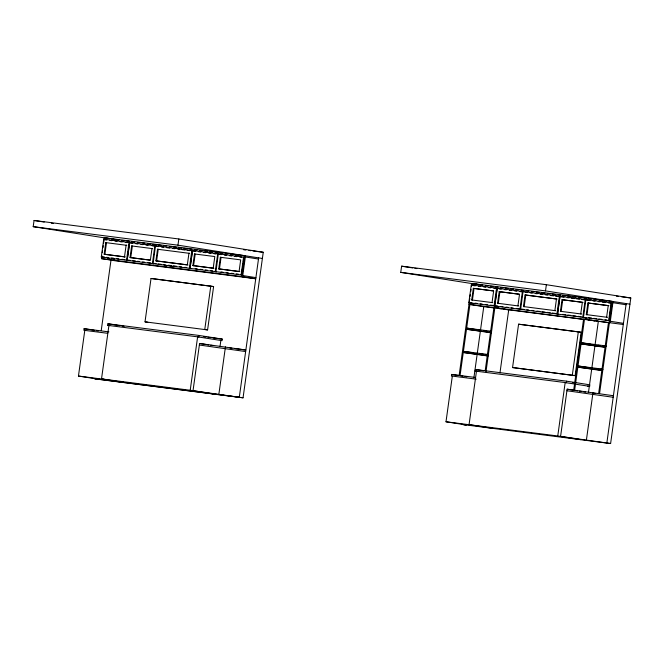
<?xml version="1.0" encoding="UTF-8"?>
<svg xmlns="http://www.w3.org/2000/svg" width="664" height="664" viewBox="0 0 664 664"><rect width="100%" height="100%" fill="white"/><g stroke="black" fill="none" stroke-linecap="round" stroke-linejoin="round"><path stroke-width="1" d="M109.494 238.666L33.2 226.656L34.063 220.465L178.823 238.982L263.251 252.27L243.057 397.819L98.297 379.302L94.545 378.712L239.306 397.23L258.645 257.873M108.896 331.884L84.079 328.705L83.863 330.257L107.684 333.303M98.853 379.268L78.452 376.056L84.793 330.373M101.277 257.018L103.742 239.206L244.277 257.2L241.812 275.012L101.277 257.018L101.982 257.126M103.526 243.705L104.356 237.729L244.8 255.698L241.903 276.597L255.74 278.772L115.295 260.811L101.459 258.636L101.866 255.648M102.281 252.66L102.563 250.668M102.978 247.689L103.252 245.697M104.165 254.237L105.784 242.617L126.807 245.331L126.11 245.223L124.5 256.835L125.197 256.943L104.165 254.237L124.5 256.835M104.87 254.345L106.481 242.733L105.784 242.617M101.227 330.556L111.037 259.848M109.709 325.659L107.692 325.343L107.908 323.791L199.075 335.453L222.291 339.105L222.075 340.657L197.623 336.847L190.211 390.266L213.434 393.918M124.732 382.572L101.509 378.92L108.921 325.501M129.621 242.518L127.148 260.321L129.131 246.659M129.273 245.647L129.704 242.551M130.036 257.541L131.655 245.929L152.687 248.643L151.981 248.527L150.371 260.139L130.036 257.541L150.056 260.122M130.742 257.657L132.352 246.037L131.655 245.929M145.018 321.832L151.027 278.473L213.601 286.558L207.583 329.917L145.018 321.832L147.831 322.272M153.11 263.666L155.492 245.829M155.915 260.852L157.526 249.241L189.647 253.366L188.941 253.258L187.331 264.87L155.915 260.852L188.028 264.977M156.613 260.96L158.231 249.349L157.526 249.241M262.396 258.462L177.96 245.174L178.823 238.982M189.979 268.364L192.452 250.552L193.149 250.668M190.07 268.389L192.535 250.585L191.83 250.477L189.364 268.281L190.684 268.472M192.875 265.575L194.486 253.963L214.812 256.561L213.202 268.181L192.875 265.575L213.908 268.289M193.573 265.691L195.191 254.08L194.486 253.963M199.075 335.453L198.86 337.005L107.692 325.343M234.915 348.6L245.854 350.003L199.582 343.479L193.025 390.706L243.057 397.819M210.778 286.118L204.769 329.468L207.583 329.917M215.941 271.701L218.323 253.864M218.746 268.887L220.357 257.275L240.683 259.873L239.073 271.485L218.746 268.887L239.779 271.601M219.452 268.995L221.062 257.383L220.357 257.275M219.992 346.666L220.846 340.499M218.896 394.018L225.453 346.791M241.97 271.576L242.393 268.571M242.667 266.571L243.082 263.567M243.364 261.558L243.779 258.553M245.506 255.806L242.609 276.705L101.459 258.636M478.063 284.549L400.749 272.373L401.604 266.181L546.364 284.698L630.8 297.987L610.606 443.535L462.094 424.429L465.846 425.018M475.449 377.476L451.628 374.43L451.412 375.973L476.221 379.144M466.402 424.985L446 421.773L452.333 376.09M468.817 302.734L471.291 284.931L611.826 302.925L609.353 320.729L468.817 302.734L469.523 302.842M459.114 375.575L469.83 298.377M470.104 296.393L470.386 294.401M470.801 291.413L471.075 289.421M471.49 286.433L471.905 283.453L612.349 301.414L599.567 393.544L598.646 393.42L608.523 322.198M488.115 356.053L463.97 352.584L464.128 351.422L488.156 354.493M491.335 332.83L467.19 329.352L467.356 328.199L491.377 331.27M473.324 288.342L474.03 288.45L472.419 300.062L471.714 299.954L473.324 288.342L493.651 290.94L492.041 302.552M473.88 377.874L483.765 306.652L469.929 304.469L460.044 375.699L463.007 376.164M477.258 371.375L475.233 371.06L475.449 369.508L566.616 381.169L589.839 384.829L589.624 386.373L587.574 386.116M476.47 371.217L469.058 424.636L492.273 428.288M485.193 370.628L493.95 307.54M494.697 306.046L497.162 288.234M494.78 306.071L494.995 304.527M495.136 303.514L497.253 288.267M485.982 371.765L494.871 307.664L508.715 309.839L499.959 372.927M499.195 291.645L499.901 291.762L498.291 303.373L497.585 303.257L499.195 291.645L519.522 294.243L517.912 305.863M512.558 367.549L518.576 324.19L578.327 331.834L581.141 332.274L575.124 375.633L512.558 367.549L575.124 375.633M523.456 306.569L525.066 294.957L556.482 298.974L554.872 310.586L555.577 310.702L523.456 306.569L524.162 306.677L525.772 295.065L525.066 294.957M629.937 304.178L545.509 290.89L546.364 284.698M557.528 314.08L559.993 296.268L557.611 314.113M560.416 311.3L562.026 299.68L582.361 302.286L580.743 313.898L581.448 314.006L560.416 311.3L561.121 311.408L562.732 299.796L562.026 299.68M580.975 439.634L557.76 435.982L565.172 382.564L589.624 386.373M566.616 381.169L566.4 382.721L475.233 371.06M613.403 395.719L567.131 389.195L560.574 436.422L610.606 443.535M572.31 375.185L578.327 331.834M583.482 317.417L585.864 299.58M583.581 319.01L573.696 390.233L577.58 390.814M574.617 390.349L584.503 319.127L598.339 321.301L588.453 392.532M601.692 370.587L578.543 367.233L578.709 366.072L602.729 369.151M604.912 347.355L581.764 344.01L581.93 342.848L605.95 345.919M586.287 314.603L587.906 302.991L608.232 305.589L606.622 317.209L607.319 317.317L586.287 314.603L586.993 314.719L588.603 303.099L587.906 302.991M586.445 439.734L593.002 392.507M609.245 319.301L609.66 316.296M609.934 314.288L610.357 311.283M610.631 309.283L610.913 307.274M611.187 305.274L611.469 303.265M610.15 322.43L613.055 301.522M606.854 442.946L626.185 303.589M616.424 296.152L618.483 296.41M621.562 296.808L630.8 297.987M243.746 249.772L245.804 250.037M248.884 250.436L250.934 250.693M252.984 250.959L263.251 252.27M400.749 272.373L545.509 290.89M33.2 226.656L177.96 245.174M485.533 285.603L487.791 285.893M490.671 286.259L492.912 286.549M495.444 286.981L498.041 287.205M500.581 287.637L503.171 287.861M505.221 288.118L508.292 288.516M510.848 288.948L513.421 289.172M515.978 289.604L518.543 289.828M521.115 290.259L523.672 290.483M526.602 290.857L528.793 291.131M531.731 291.513L533.922 291.786M536.512 292.235L539.052 292.442M541.65 292.89L545.078 293.214M547.136 293.48L550.215 293.878M552.265 294.135L555.453 294.542M558.424 294.924L560.574 295.198M562.533 295.447L565.703 295.853M567.67 296.102L570.832 296.509M572.883 296.775L575.954 297.165M578.958 297.547L581.083 297.821M584.096 298.211L586.204 298.476M588.877 298.933L591.333 299.132M594.006 299.588L596.455 299.788M599.144 300.244L601.584 300.443M604.273 300.9L606.713 301.099M116.964 239.754L119.014 240.011M122.093 240.409L124.342 240.7M127.231 241.065L129.472 241.356M132.36 241.721L134.593 242.011M137.498 242.377L139.722 242.667M142.627 243.032L144.852 243.323M147.765 243.688L150.844 244.086M152.894 244.352L155.974 244.742M158.032 245.008L161.111 245.398M163.302 245.68L166.373 246.07M169.32 246.452L171.503 246.726M173.428 246.975L176.632 247.381M178.558 247.631L181.753 248.037M183.803 248.303L186.883 248.693M189.854 249.075L192.004 249.349M194.992 249.73L197.133 250.004M200.121 250.386L202.254 250.66M205.259 251.042L207.384 251.316M210.388 251.697L212.513 251.971M215.518 252.362L217.634 252.627M220.656 253.017L222.764 253.283M225.785 253.673L227.885 253.938M230.923 254.329L233.014 254.594M236.052 254.984L238.135 255.25M121.744 240.476L123.794 240.733M126.874 241.132L128.924 241.397M132.012 241.787L134.062 242.053M147.408 243.754L149.458 244.02M152.537 244.41L154.596 244.676M194.635 249.797L196.685 250.062M199.764 250.452L201.823 250.718M204.902 251.108L206.952 251.374M210.031 251.764L212.09 252.029M215.169 252.42L217.219 252.685M220.299 253.084L222.357 253.341M230.566 254.395L232.624 254.652M235.703 255.051L237.753 255.316M473.274 285.595L475.333 285.86M478.412 286.25L480.462 286.516M483.541 286.906L485.6 287.172M488.679 287.562L490.729 287.827M493.809 288.217L495.867 288.483M499.145 288.906L501.204 289.164M504.283 289.562L506.333 289.819M509.412 290.218L511.471 290.483M514.55 290.873L516.6 291.139M519.68 291.529L521.738 291.795M525.016 292.21L527.058 292.475M530.121 292.865L532.163 293.123M535.226 293.521L537.267 293.778M540.33 294.169L542.372 294.434M545.426 294.824L547.468 295.082M550.531 295.48L553.593 295.87M555.635 296.127L558.698 296.517M560.956 296.808L564.035 297.206M567.114 297.596L569.164 297.862M571.223 298.119L574.302 298.518M576.352 298.775L579.431 299.173M581.49 299.439L584.569 299.829M586.827 300.12L589.906 300.51M592.985 300.908L595.035 301.166M598.123 301.564L600.173 301.821M602.223 302.087L605.302 302.485M608.382 302.875L610.44 303.141M104.704 239.746L106.755 240.011M109.834 240.401L111.892 240.667M114.972 241.057L117.022 241.322M120.101 241.713L122.159 241.978M125.239 242.368L127.289 242.634M130.576 243.057L132.626 243.314M135.705 243.713L137.763 243.97M140.843 244.369L142.893 244.634M145.972 245.024L148.03 245.29M152.139 245.813L154.189 246.078M156.447 246.361L158.488 246.626M161.551 247.016L163.593 247.274M166.656 247.672L169.718 248.062M172.781 248.452L174.823 248.718M177.886 249.108L179.927 249.365M181.969 249.631L185.032 250.021M187.074 250.278L190.136 250.668M193.407 251.092L195.457 251.357M198.544 251.747L200.594 252.013M203.674 252.403L205.724 252.669M208.811 253.059L210.862 253.324M213.941 253.714L215.991 253.98M219.278 254.403L221.336 254.661M224.415 255.059L226.466 255.316M229.545 255.715L231.603 255.972M234.682 256.37L236.733 256.636M239.812 257.026L241.862 257.292M474.03 288.45L493.344 290.923M499.901 291.762L519.215 294.227M525.772 295.065L557.187 299.082M562.732 299.796L583.058 302.394M588.603 303.099L608.929 305.706M471.714 299.954L492.746 302.659M497.585 303.257L518.617 305.971M469.888 302.493L471.938 302.759M475.017 303.149L477.076 303.415M480.155 303.813L482.205 304.07M485.284 304.469L487.343 304.726M490.422 305.125L493.501 305.515M495.759 305.805L497.809 306.071M500.888 306.461L502.947 306.726M506.026 307.117L508.076 307.382M511.156 307.772L513.214 308.038M516.293 308.428L519.372 308.826M521.63 309.117L524.693 309.507M526.735 309.764L528.776 310.03M531.839 310.42L533.881 310.677M536.944 311.076L540.006 311.466M542.048 311.723L545.111 312.113M547.153 312.379L550.215 312.769M552.257 313.034L555.32 313.425M562.698 314.363L565.778 314.761M567.828 315.026L570.907 315.417M572.966 315.682L576.045 316.072M578.095 316.338L581.174 316.728M588.57 317.674L591.649 318.073M593.699 318.33L596.778 318.728M598.837 318.986L601.916 319.384M604.995 319.774L607.045 320.04M470.892 303.431L472.942 303.697M496.523 306.71L498.573 306.976M584.959 318.073L586.993 318.33M496.647 306.818L498.689 307.075M102.339 256.777L104.389 257.043M106.447 257.3L108.498 257.566M111.577 257.956L113.635 258.221M116.715 258.62L118.765 258.877M121.844 259.275L124.923 259.666M128.21 260.089L130.268 260.346M132.319 260.612L135.398 261.01M137.448 261.267L139.506 261.533M142.586 261.923L144.636 262.189M147.715 262.579L150.794 262.977M154.081 263.392L156.123 263.658M158.165 263.915L161.227 264.313M163.269 264.571L165.311 264.828M168.374 265.226L171.436 265.617M173.478 265.874L176.541 266.272M179.604 266.662L181.645 266.92M184.708 267.31L186.75 267.575M195.15 268.646L197.208 268.912M200.287 269.302L202.337 269.567M205.417 269.957L207.467 270.223M210.554 270.621L212.604 270.879M221.021 271.958L223.079 272.223M226.158 272.613L228.208 272.879M231.288 273.269L233.346 273.535M236.425 273.925L238.476 274.19M469 304.353L623.288 324.497M107.443 258.238L109.494 258.503M164.68 265.592L166.681 265.841M169.984 266.239L172.034 266.496M112.822 259.01L114.855 259.275M482.836 306.527L494.116 307.971M499.245 308.627L501.295 308.893M503.345 309.15L584.328 319.508M591.508 320.43L594.579 320.82M596.629 321.086L608.938 322.662M581.141 332.274L518.576 324.19M213.601 286.558L151.027 278.473M483.492 330.647L486.496 331.029M489.492 331.411L491.501 331.668M598.065 345.297L600.065 345.554M603.07 345.944L606.074 346.326M467.19 329.352L491.219 332.432M581.764 344.01L604.788 346.957M480.263 353.87L483.267 354.252M485.276 354.51L487.276 354.767M594.844 368.528L597.849 368.91M599.849 369.167L602.854 369.549M463.97 352.584L487.99 355.655M578.543 367.233L601.567 370.18M572.426 382.597L574.476 382.862M203.856 336.748L205.906 337.013M207.948 337.271L211.028 337.669M213.069 337.926L222.291 339.105M593.5 393.171L595.492 393.428M566.915 390.747L613.187 397.271M229.935 347.969L231.927 348.218M199.366 345.031L245.647 351.546M446 421.773L557.76 435.982M101.509 378.92L190.211 390.266M78.452 376.056L104.323 379.36M401.604 266.181L412.792 267.941M414.834 268.264L416.868 268.588M612.889 302.684L626.027 304.751M611.826 302.925L611.121 302.809L608.656 320.621L609.353 320.729M586.569 299.688L585.25 299.505L582.784 317.309L584.104 317.5M560.698 296.385L559.379 296.194L556.905 313.997L558.225 314.188M471.905 283.453L482.711 285.155M523.738 291.654L523.033 291.546L520.651 309.382L519.945 309.275L522.419 291.463L523.124 291.579M480.097 284.864L482.13 285.188M497.867 288.35L496.547 288.159L494.074 305.963L495.394 306.154M471.291 284.931L471.996 285.039M34.063 220.465L44.231 222.066M51.352 223.187L53.386 223.511M245.348 256.968L258.479 259.035M244.277 257.2L243.58 257.092L241.107 274.896L241.812 275.012M219.029 253.972L217.709 253.781L215.236 271.593L216.555 271.784M104.356 237.729L110.108 238.642M112.133 238.957L118.192 239.911M156.189 245.937L154.87 245.746L152.405 263.558L153.724 263.741M111.527 238.99L113.569 239.306M130.318 242.626L128.999 242.435L126.533 260.246L127.853 260.437M103.742 239.206L104.447 239.322M610.316 321.268L623.446 323.335M587.532 319.633L589.507 319.94M591.483 320.255L594.446 320.72M520.568 309.349L521.265 309.466M470.793 303.423L472.901 303.78M242.767 275.543L255.906 277.618M581.93 342.848L591.018 344.284M593.043 344.599L595.06 344.915M467.356 328.199L476.445 329.626M478.47 329.942L480.487 330.265M578.709 366.072L587.798 367.507M589.823 367.823L591.84 368.138M464.128 351.422L473.224 352.85M475.449 369.508L483.525 370.786M567.131 389.195L573.248 390.158M579.564 391.129L581.539 391.436M583.515 391.752L585.49 392.059M464.983 376.471L466.958 376.787M451.628 374.43L458.766 375.55M107.908 323.791L120.018 325.7M122.035 326.016L124.06 326.339M199.582 343.479L208.762 344.923M210.803 345.247L212.845 345.57M84.079 328.705L94.28 330.315M96.321 330.639L98.363 330.954"/></g></svg>
